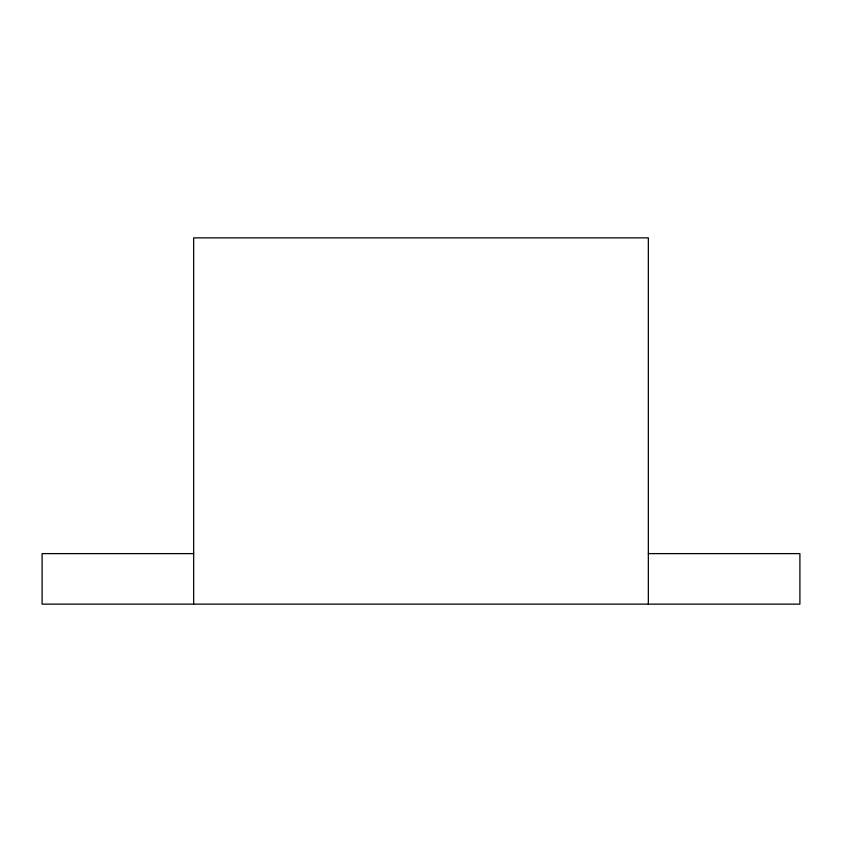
<?xml version="1.0" encoding="UTF-8"?>
<svg xmlns="http://www.w3.org/2000/svg" width="842" height="842" viewBox="0 0 842 842"><rect width="100%" height="100%" fill="white"/><g stroke="black" fill="none" stroke-linecap="round" stroke-linejoin="round"><path stroke-width="1.26" d="M193.66 553.615L42.1 553.615L42.1 604.135L799.9 604.135L799.9 553.615L648.34 553.615M648.34 604.135L648.34 237.865L193.66 237.865L193.66 604.135"/></g></svg>
